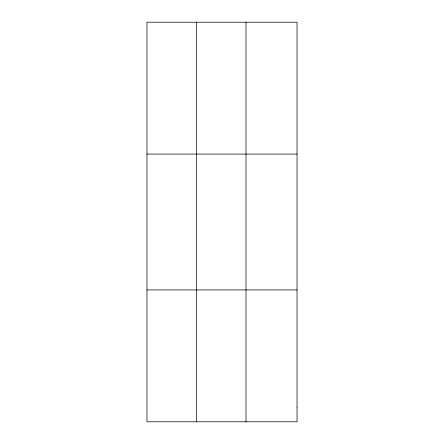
<?xml version="1.0" encoding="UTF-8"?>
<svg xmlns="http://www.w3.org/2000/svg" width="444" height="444" viewBox="0 0 444 444"><rect width="100%" height="100%" fill="white"/><g stroke="black" fill="none" stroke-linecap="round" stroke-linejoin="round"><path stroke-width="0.67" d="M196.487 421.8L196.487 22.2M246.009 421.8L246.009 22.2M146.964 154.068L297.036 154.068M146.964 289.932L297.036 289.932M297.036 407.148L297.036 421.8L146.964 421.8L146.964 22.2L297.036 22.2L297.036 407.148"/></g></svg>
